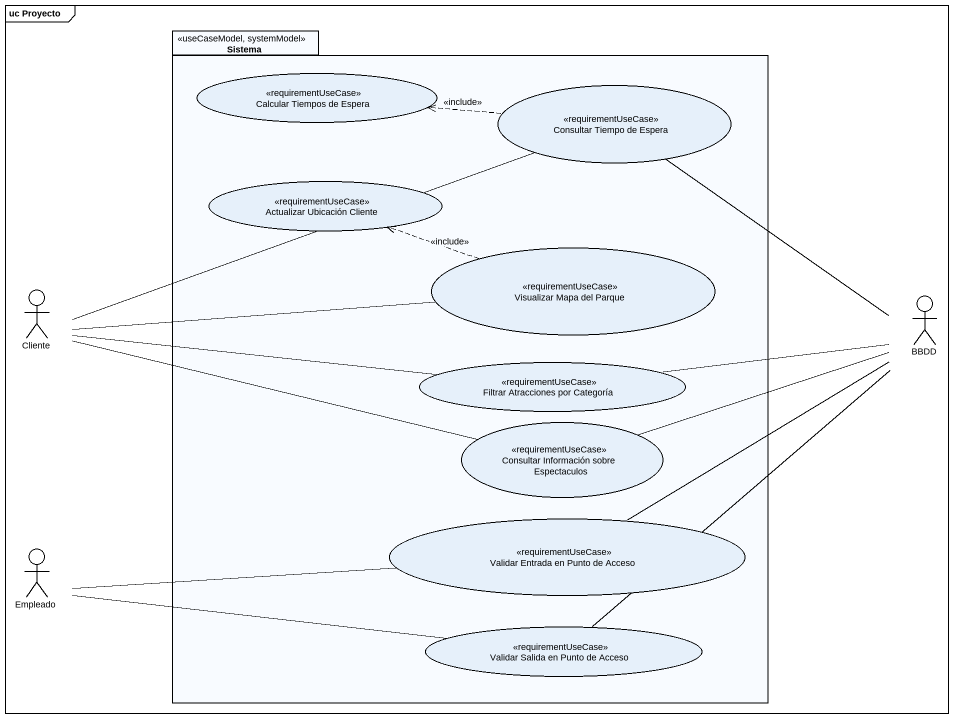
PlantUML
@startuml
mainframe uc Proyecto
package Sistema <<useCaseModel, systemModel>> {
  usecase "Calcular Tiempos de Espera" as Calcular_Tiempos_de_Espera <<requirementUseCase>>
  usecase "Consultar Tiempo de Espera" as Consultar_Tiempo_de_Espera <<requirementUseCase>>
  usecase "Actualizar Ubicación Cliente" as Actualizar_Ubicación_Cliente <<requirementUseCase>>
  usecase "Visualizar Mapa del Parque" as Visualizar_Mapa_del_Parque <<requirementUseCase>>
  usecase "Filtrar Atracciones por Categoría" as Filtrar_Atracciones_por <<requirementUseCase>>
  usecase "Consultar Información sobre Espectaculos" as Consultar_Información_sobre <<requirementUseCase>>
  usecase "Validar Entrada en Punto de Acceso" as Validar_Entrada_en_Punto_de <<requirementUseCase>>
  usecase "Validar Salida en Punto de Acceso" as Validar_Salida_en_Punto_de <<requirementUseCase>>
}
actor Cliente
actor BBDD
actor Empleado
Consultar_Tiempo_de_Espera .left.> Calcular_Tiempos_de_Espera : <<include>>
Visualizar_Mapa_del_Parque .left.> Actualizar_Ubicación_Cliente : <<include>>
Cliente -right- Consultar_Tiempo_de_Espera
Cliente -right- Visualizar_Mapa_del_Parque
Cliente -right- Filtrar_Atracciones_por
Cliente -right- Consultar_Información_sobre
BBDD -up- Consultar_Tiempo_de_Espera
BBDD -left- Filtrar_Atracciones_por
BBDD -left- Consultar_Información_sobre
BBDD -- Validar_Entrada_en_Punto_de
BBDD -- Validar_Salida_en_Punto_de
Empleado -right- Validar_Entrada_en_Punto_de
Empleado -right- Validar_Salida_en_Punto_de
@enduml
